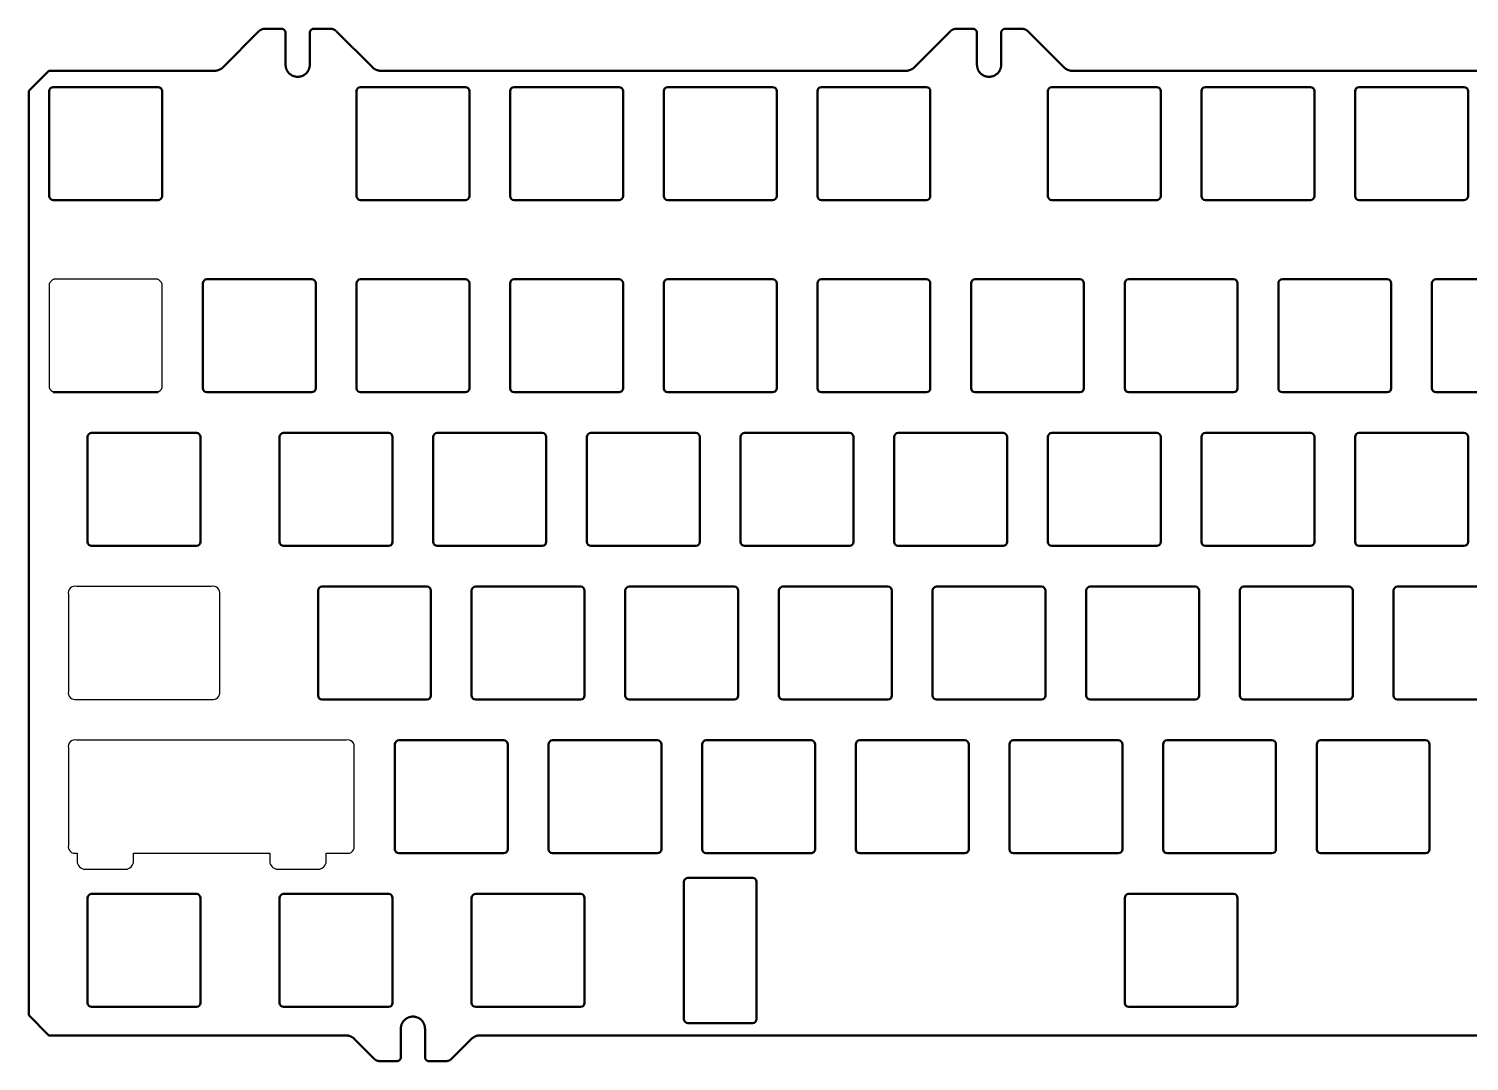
# Model space of a CAD drawing. Header units: millimetres. Extents: x 13 to 360, y 74 to 202.
# Drawn here: x 12.7 to 191.3, y 74.5 to 202.4 of the extents above; entities that cross this region are included whole.
import ezdxf

# ---------------------------------------------------------------- set-up
doc = ezdxf.new("R2010")
doc.units = ezdxf.units.MM
doc.header["$MEASUREMENT"] = 0
doc.layers.add('Visible', color=7, linetype='Continuous', lineweight=50)

msp = doc.modelspace()

# ---------------------------------------------------------------- linework, layer by layer
for points in [[(28.23, 157.41, 0.555484), (29.23, 158.41), (29.23, 170.41, 0.554774), (28.23, 171.41), (16.23, 171.41, 0.55441), (15.23, 170.41), (15.23, 158.41, 0.551433), (16.23, 157.41)], [(35.37, 119.33, 0.55563), (36.37, 120.33), (36.37, 132.33, 0.553758), (35.37, 133.33), (18.61, 133.33, 0.554305), (17.61, 132.33), (17.61, 120.33, 0.551769), (18.61, 119.33)], [(52.04, 100.28, 0.554703), (53.04, 101.28), (53.04, 113.28, 0.55314), (52.04, 114.28), (18.61, 114.28, 0.555635), (17.61, 113.28), (17.61, 101.28, 0.555606), (18.61, 100.28), (18.69, 100.28), (18.69, 99.28, 0.414214), (19.69, 98.28), (24.69, 98.28, 0.414214), (25.69, 99.28), (25.69, 100.27), (25.69, 100.28), (42.57, 100.28), (42.57, 99.28, 0.414214), (43.57, 98.28), (48.57, 98.28, 0.414214), (49.57, 99.28), (49.57, 100.28)]]:
    msp.add_lwpolyline(points, format="xyb", close=True)
at = {"layer": 'Visible', "extrusion": (-1e-16, -1, 0)}
for p, q in [((41.24, 202.16), (36.78, 197.69)), ((41.27, 202.18), (41.24, 202.16)), ((41.29, 202.2), (41.27, 202.18)), ((41.32, 202.23), (41.29, 202.2)), ((41.35, 202.25), (41.32, 202.23)), ((41.38, 202.27), (41.35, 202.25)), ((41.4, 202.29), (41.38, 202.27)), ((41.43, 202.3), (41.4, 202.29)), ((41.46, 202.32), (41.43, 202.3)), ((41.49, 202.34), (41.46, 202.32)), ((41.52, 202.35), (41.49, 202.34)), ((41.55, 202.37), (41.52, 202.35)), ((41.59, 202.38), (41.55, 202.37)), ((41.62, 202.39), (41.59, 202.38)), ((41.65, 202.4), (41.62, 202.39)), ((41.68, 202.41), (41.65, 202.4)), ((41.72, 202.42), (41.68, 202.41)), ((41.75, 202.43), (41.72, 202.42)), ((41.78, 202.44), (41.75, 202.43)), ((41.82, 202.44), (41.78, 202.44)), ((41.85, 202.44), (41.82, 202.44)), ((41.88, 202.45), (41.85, 202.44)), ((41.92, 202.45), (41.88, 202.45)), ((41.95, 202.45), (41.92, 202.45)), ((44.04, 202.45), (41.95, 202.45)), ((44.05, 202.45), (44.04, 202.45)), ((44.06, 202.45), (44.05, 202.45)), ((44.07, 202.45), (44.06, 202.45)), ((44.09, 202.45), (44.07, 202.45)), ((44.1, 202.45), (44.09, 202.45)), ((44.11, 202.44), (44.1, 202.45)), ((44.12, 202.44), (44.11, 202.44)), ((44.14, 202.44), (44.12, 202.44)), ((44.15, 202.44), (44.14, 202.44)), ((44.16, 202.43), (44.15, 202.44)), ((44.17, 202.43), (44.16, 202.43)), ((44.18, 202.43), (44.17, 202.43)), ((44.19, 202.42), (44.18, 202.43)), ((44.21, 202.42), (44.19, 202.42)), ((44.22, 202.42), (44.21, 202.42)), ((44.23, 202.41), (44.22, 202.42)), ((44.24, 202.41), (44.23, 202.41)), ((44.25, 202.4), (44.24, 202.41)), ((44.26, 202.4), (44.25, 202.4)), ((44.27, 202.39), (44.26, 202.4)), ((44.28, 202.38), (44.27, 202.39)), ((44.29, 202.38), (44.28, 202.38)), ((44.31, 202.37), (44.29, 202.38)), ((44.32, 202.37), (44.31, 202.37)), ((44.33, 202.36), (44.32, 202.37)), ((44.34, 202.35), (44.33, 202.36)), ((44.35, 202.34), (44.34, 202.35)), ((44.36, 202.34), (44.35, 202.34)), ((44.36, 202.33), (44.36, 202.34)), ((44.37, 202.32), (44.36, 202.33)), ((44.38, 202.31), (44.37, 202.32)), ((44.39, 202.3), (44.38, 202.31)), ((44.4, 202.29), (44.39, 202.3)), ((44.41, 202.29), (44.4, 202.29)), ((44.42, 202.28), (44.41, 202.29)), ((44.42, 202.27), (44.42, 202.28)), ((44.43, 202.26), (44.42, 202.27)), ((44.44, 202.25), (44.43, 202.26)), ((44.45, 202.24), (44.44, 202.25)), ((44.45, 202.23), (44.45, 202.24)), ((44.46, 202.22), (44.45, 202.23)), ((44.47, 202.21), (44.46, 202.22)), ((44.47, 202.2), (44.47, 202.21)), ((44.48, 202.19), (44.47, 202.2)), ((44.48, 202.17), (44.48, 202.19)), ((44.49, 202.16), (44.48, 202.17)), ((44.49, 202.15), (44.49, 202.16)), ((44.5, 202.14), (44.49, 202.15)), ((44.5, 202.13), (44.5, 202.14)), ((44.51, 202.12), (44.5, 202.13)), ((44.51, 202.11), (44.51, 202.12)), ((44.52, 202.09), (44.51, 202.11)), ((44.52, 202.08), (44.52, 202.09)), ((44.52, 202.07), (44.52, 202.08)), ((44.53, 202.06), (44.52, 202.07)), ((44.53, 202.05), (44.53, 202.06)), ((44.53, 202.04), (44.53, 202.05)), ((44.53, 202.02), (44.53, 202.04)), ((44.53, 202.01), (44.53, 202.02)), ((44.54, 202), (44.53, 202.01)), ((44.54, 201.99), (44.54, 202)), ((44.54, 201.97), (44.54, 201.99)), ((44.54, 201.96), (44.54, 201.97)), ((44.54, 201.95), (44.54, 201.96)), ((44.54, 198), (44.54, 201.95)), ((47.55, 202.04), (47.54, 202.02)), ((47.54, 202.02), (47.54, 202.01)), ((47.54, 202.01), (47.54, 202)), ((47.54, 202), (47.54, 201.99)), ((47.54, 201.99), (47.54, 201.97)), ((47.54, 201.97), (47.54, 201.96)), ((47.54, 201.96), (47.54, 201.95)), ((47.54, 201.95), (47.54, 198)), ((47.56, 202.08), (47.55, 202.07)), ((47.55, 202.07), (47.55, 202.06)), ((47.55, 202.06), (47.55, 202.05)), ((47.55, 202.05), (47.55, 202.04)), ((47.57, 202.12), (47.56, 202.11)), ((47.56, 202.11), (47.56, 202.09)), ((47.56, 202.09), (47.56, 202.08)), ((47.58, 202.14), (47.57, 202.13)), ((47.57, 202.13), (47.57, 202.12)), ((47.59, 202.16), (47.58, 202.15)), ((47.58, 202.15), (47.58, 202.14)), ((47.6, 202.19), (47.59, 202.17)), ((47.59, 202.17), (47.59, 202.16)), ((47.61, 202.21), (47.6, 202.2)), ((47.6, 202.2), (47.6, 202.19)), ((47.62, 202.22), (47.61, 202.21)), ((47.63, 202.24), (47.62, 202.23)), ((47.62, 202.23), (47.62, 202.22)), ((47.64, 202.25), (47.63, 202.24)), ((47.65, 202.27), (47.64, 202.26)), ((47.64, 202.26), (47.64, 202.25)), ((47.66, 202.28), (47.65, 202.27)), ((47.67, 202.29), (47.66, 202.28)), ((47.68, 202.29), (47.67, 202.29)), ((47.69, 202.31), (47.68, 202.3)), ((47.68, 202.3), (47.68, 202.29)), ((47.7, 202.32), (47.69, 202.31)), ((47.71, 202.33), (47.7, 202.32)), ((47.72, 202.34), (47.71, 202.33)), ((47.73, 202.34), (47.72, 202.34)), ((47.74, 202.35), (47.73, 202.34)), ((47.75, 202.36), (47.74, 202.35)), ((47.76, 202.37), (47.75, 202.36)), ((47.77, 202.37), (47.76, 202.37)), ((47.78, 202.38), (47.77, 202.37)), ((47.79, 202.38), (47.78, 202.38)), ((47.8, 202.39), (47.79, 202.38)), ((47.81, 202.4), (47.8, 202.39)), ((47.82, 202.4), (47.81, 202.4)), ((47.84, 202.41), (47.82, 202.4)), ((47.85, 202.41), (47.84, 202.41)), ((47.86, 202.42), (47.85, 202.41)), ((47.87, 202.42), (47.86, 202.42)), ((47.88, 202.42), (47.87, 202.42)), ((47.89, 202.43), (47.88, 202.42)), ((47.9, 202.43), (47.89, 202.43)), ((47.92, 202.43), (47.9, 202.43)), ((47.93, 202.44), (47.92, 202.43)), ((47.94, 202.44), (47.93, 202.44)), ((47.95, 202.44), (47.94, 202.44)), ((47.96, 202.44), (47.95, 202.44)), ((47.98, 202.45), (47.96, 202.44)), ((47.99, 202.45), (47.98, 202.45)), ((48, 202.45), (47.99, 202.45)), ((48.01, 202.45), (48, 202.45)), ((48.03, 202.45), (48.01, 202.45)), ((48.04, 202.45), (48.03, 202.45)), ((50.12, 202.45), (48.04, 202.45)), ((50.16, 202.45), (50.12, 202.45)), ((50.19, 202.45), (50.16, 202.45)), ((50.23, 202.44), (50.19, 202.45)), ((50.26, 202.44), (50.23, 202.44)), ((50.29, 202.44), (50.26, 202.44)), ((50.33, 202.43), (50.29, 202.44)), ((50.36, 202.42), (50.33, 202.43)), ((50.39, 202.41), (50.36, 202.42)), ((50.43, 202.4), (50.39, 202.41)), ((50.46, 202.39), (50.43, 202.4)), ((50.49, 202.38), (50.46, 202.39)), ((50.52, 202.37), (50.49, 202.38)), ((50.55, 202.35), (50.52, 202.37)), ((50.58, 202.34), (50.55, 202.35)), ((50.61, 202.32), (50.58, 202.34)), ((50.64, 202.3), (50.61, 202.32)), ((50.67, 202.29), (50.64, 202.3)), ((50.7, 202.27), (50.67, 202.29)), ((50.73, 202.25), (50.7, 202.27)), ((50.75, 202.23), (50.73, 202.25)), ((50.78, 202.2), (50.75, 202.23)), ((50.81, 202.18), (50.78, 202.2)), ((50.83, 202.16), (50.81, 202.18)), ((55.3, 197.69), (50.83, 202.16)), ((126.97, 202.16), (122.5, 197.69)), ((126.99, 202.18), (126.97, 202.16)), ((127.02, 202.2), (126.99, 202.18)), ((127.05, 202.23), (127.02, 202.2)), ((127.07, 202.25), (127.05, 202.23)), ((127.1, 202.27), (127.07, 202.25)), ((127.13, 202.29), (127.1, 202.27)), ((127.16, 202.3), (127.13, 202.29)), ((127.19, 202.32), (127.16, 202.3)), ((127.22, 202.34), (127.19, 202.32)), ((127.25, 202.35), (127.22, 202.34)), ((127.28, 202.37), (127.25, 202.35)), ((127.31, 202.38), (127.28, 202.37)), ((127.34, 202.39), (127.31, 202.38)), ((127.37, 202.4), (127.34, 202.39)), ((127.41, 202.41), (127.37, 202.4)), ((127.44, 202.42), (127.41, 202.41)), ((127.47, 202.43), (127.44, 202.42)), ((127.51, 202.44), (127.47, 202.43)), ((127.54, 202.44), (127.51, 202.44)), ((127.57, 202.44), (127.54, 202.44)), ((127.61, 202.45), (127.57, 202.44)), ((127.64, 202.45), (127.61, 202.45)), ((127.68, 202.45), (127.64, 202.45)), ((129.76, 202.45), (127.68, 202.45)), ((129.78, 202.45), (129.76, 202.45)), ((129.79, 202.45), (129.78, 202.45)), ((129.8, 202.45), (129.79, 202.45)), ((129.81, 202.45), (129.8, 202.45)), ((129.82, 202.45), (129.81, 202.45)), ((129.84, 202.44), (129.82, 202.45)), ((129.85, 202.44), (129.84, 202.44)), ((129.86, 202.44), (129.85, 202.44)), ((129.87, 202.44), (129.86, 202.44)), ((129.88, 202.43), (129.87, 202.44)), ((129.9, 202.43), (129.88, 202.43)), ((129.91, 202.43), (129.9, 202.43)), ((129.92, 202.42), (129.91, 202.43)), ((129.93, 202.42), (129.92, 202.42)), ((129.94, 202.42), (129.93, 202.42)), ((129.95, 202.41), (129.94, 202.42)), ((129.97, 202.41), (129.95, 202.41)), ((129.98, 202.4), (129.97, 202.41)), ((129.99, 202.4), (129.98, 202.4)), ((130, 202.39), (129.99, 202.4)), ((130.01, 202.38), (130, 202.39)), ((130.02, 202.38), (130.01, 202.38)), ((130.03, 202.37), (130.02, 202.38)), ((130.04, 202.37), (130.03, 202.37)), ((130.05, 202.36), (130.04, 202.37)), ((130.06, 202.35), (130.05, 202.36)), ((130.07, 202.34), (130.06, 202.35)), ((130.08, 202.34), (130.07, 202.34)), ((130.09, 202.33), (130.08, 202.34)), ((130.1, 202.32), (130.09, 202.33)), ((130.11, 202.31), (130.1, 202.32)), ((130.12, 202.3), (130.11, 202.31)), ((130.12, 202.29), (130.12, 202.3)), ((130.13, 202.29), (130.12, 202.29)), ((130.14, 202.28), (130.13, 202.29)), ((130.15, 202.27), (130.14, 202.28)), ((130.16, 202.26), (130.15, 202.27)), ((130.16, 202.25), (130.16, 202.26)), ((130.17, 202.24), (130.16, 202.25)), ((130.18, 202.23), (130.17, 202.24)), ((130.18, 202.22), (130.18, 202.23)), ((130.19, 202.21), (130.18, 202.22)), ((130.2, 202.2), (130.19, 202.21)), ((130.2, 202.19), (130.2, 202.2)), ((130.21, 202.17), (130.2, 202.19)), ((130.21, 202.16), (130.21, 202.17)), ((130.22, 202.15), (130.21, 202.16)), ((130.22, 202.14), (130.22, 202.15)), ((130.23, 202.13), (130.22, 202.14)), ((130.23, 202.12), (130.23, 202.13)), ((130.24, 202.11), (130.23, 202.12)), ((130.24, 202.09), (130.24, 202.11)), ((130.24, 202.08), (130.24, 202.09)), ((130.25, 202.07), (130.24, 202.08)), ((130.25, 202.06), (130.25, 202.07)), ((130.25, 202.05), (130.25, 202.06)), ((130.26, 202.04), (130.25, 202.05)), ((130.26, 202.02), (130.26, 202.04)), ((130.26, 202.01), (130.26, 202.02)), ((130.26, 202), (130.26, 202.01)), ((130.26, 201.99), (130.26, 202)), ((130.26, 201.97), (130.26, 201.99)), ((130.26, 201.96), (130.26, 201.97)), ((130.26, 201.95), (130.26, 201.96)), ((130.26, 198), (130.26, 201.95)), ((133.27, 202), (133.26, 201.99)), ((133.26, 201.99), (133.26, 201.97)), ((133.26, 201.97), (133.26, 201.96)), ((133.26, 201.96), (133.26, 201.95)), ((133.26, 201.95), (133.26, 198)), ((133.28, 202.06), (133.27, 202.05)), ((133.27, 202.05), (133.27, 202.04)), ((133.27, 202.04), (133.27, 202.02)), ((133.27, 202.02), (133.27, 202.01)), ((133.27, 202.01), (133.27, 202)), ((133.29, 202.11), (133.28, 202.09)), ((133.28, 202.09), (133.28, 202.08)), ((133.28, 202.08), (133.28, 202.07)), ((133.28, 202.07), (133.28, 202.06)), ((133.3, 202.13), (133.29, 202.12)), ((133.29, 202.12), (133.29, 202.11)), ((133.31, 202.15), (133.3, 202.14)), ((133.3, 202.14), (133.3, 202.13)), ((133.32, 202.17), (133.31, 202.16)), ((133.31, 202.16), (133.31, 202.15)), ((133.33, 202.2), (133.32, 202.19)), ((133.32, 202.19), (133.32, 202.17)), ((133.34, 202.22), (133.33, 202.21)), ((133.33, 202.21), (133.33, 202.2)), ((133.35, 202.23), (133.34, 202.22)), ((133.36, 202.25), (133.35, 202.24)), ((133.35, 202.24), (133.35, 202.23)), ((133.37, 202.26), (133.36, 202.25)), ((133.38, 202.27), (133.37, 202.26)), ((133.39, 202.29), (133.38, 202.28)), ((133.38, 202.28), (133.38, 202.27)), ((133.4, 202.29), (133.39, 202.29)), ((133.41, 202.3), (133.4, 202.29)), ((133.42, 202.31), (133.41, 202.3)), ((133.43, 202.32), (133.42, 202.31)), ((133.44, 202.33), (133.43, 202.32)), ((133.45, 202.34), (133.44, 202.33)), ((133.46, 202.34), (133.45, 202.34)), ((133.47, 202.35), (133.46, 202.34)), ((133.48, 202.36), (133.47, 202.35)), ((133.49, 202.37), (133.48, 202.36)), ((133.5, 202.37), (133.49, 202.37)), ((133.51, 202.38), (133.5, 202.37)), ((133.52, 202.38), (133.51, 202.38)), ((133.53, 202.39), (133.52, 202.38)), ((133.54, 202.4), (133.53, 202.39)), ((133.55, 202.4), (133.54, 202.4)), ((133.56, 202.41), (133.55, 202.4)), ((133.57, 202.41), (133.56, 202.41)), ((133.58, 202.42), (133.57, 202.41)), ((133.59, 202.42), (133.58, 202.42)), ((133.61, 202.42), (133.59, 202.42)), ((133.62, 202.43), (133.61, 202.42)), ((133.63, 202.43), (133.62, 202.43)), ((133.64, 202.43), (133.63, 202.43)), ((133.65, 202.44), (133.64, 202.43)), ((133.67, 202.44), (133.65, 202.44)), ((133.68, 202.44), (133.67, 202.44)), ((133.69, 202.44), (133.68, 202.44)), ((133.7, 202.45), (133.69, 202.44)), ((133.71, 202.45), (133.7, 202.45)), ((133.73, 202.45), (133.71, 202.45)), ((133.74, 202.45), (133.73, 202.45)), ((133.75, 202.45), (133.74, 202.45)), ((133.76, 202.45), (133.75, 202.45)), ((135.85, 202.45), (133.76, 202.45)), ((135.88, 202.45), (135.85, 202.45)), ((135.92, 202.45), (135.88, 202.45)), ((135.95, 202.44), (135.92, 202.45)), ((135.98, 202.44), (135.95, 202.44)), ((136.02, 202.44), (135.98, 202.44)), ((136.05, 202.43), (136.02, 202.44)), ((136.09, 202.42), (136.05, 202.43)), ((136.12, 202.41), (136.09, 202.42)), ((136.15, 202.4), (136.12, 202.41)), ((136.18, 202.39), (136.15, 202.4)), ((136.22, 202.38), (136.18, 202.39)), ((136.25, 202.37), (136.22, 202.38)), ((136.28, 202.35), (136.25, 202.37)), ((136.31, 202.34), (136.28, 202.35)), ((136.34, 202.32), (136.31, 202.34)), ((136.37, 202.3), (136.34, 202.32)), ((136.4, 202.29), (136.37, 202.3)), ((136.43, 202.27), (136.4, 202.29)), ((136.45, 202.25), (136.43, 202.27)), ((136.48, 202.23), (136.45, 202.25)), ((136.51, 202.2), (136.48, 202.23)), ((136.53, 202.18), (136.51, 202.2)), ((136.56, 202.16), (136.53, 202.18)), ((141.02, 197.69), (136.56, 202.16)), ((15.2, 197.25), (12.7, 194.75)), ((35.72, 197.25), (15.2, 197.25)), ((35.77, 197.25), (35.72, 197.25)), ((35.82, 197.25), (35.77, 197.25)), ((35.87, 197.26), (35.82, 197.25)), ((35.92, 197.26), (35.87, 197.26)), ((35.97, 197.27), (35.92, 197.26)), ((36.02, 197.28), (35.97, 197.27)), ((36.07, 197.29), (36.02, 197.28)), ((36.12, 197.31), (36.07, 197.29)), ((36.17, 197.32), (36.12, 197.31)), ((36.22, 197.34), (36.17, 197.32)), ((36.27, 197.35), (36.22, 197.34)), ((36.31, 197.37), (36.27, 197.35)), ((36.36, 197.4), (36.31, 197.37)), ((36.41, 197.42), (36.36, 197.4)), ((36.45, 197.44), (36.41, 197.42)), ((36.5, 197.47), (36.45, 197.44)), ((36.54, 197.5), (36.5, 197.47)), ((36.58, 197.52), (36.54, 197.5)), ((36.62, 197.55), (36.58, 197.52)), ((36.66, 197.59), (36.62, 197.55)), ((36.7, 197.62), (36.66, 197.59)), ((36.74, 197.65), (36.7, 197.62)), ((36.78, 197.69), (36.74, 197.65)), ((44.54, 197.95), (44.54, 198)), ((44.54, 197.9), (44.54, 197.95)), ((44.55, 197.84), (44.54, 197.9)), ((44.55, 197.79), (44.55, 197.84)), ((44.56, 197.74), (44.55, 197.79)), ((44.57, 197.69), (44.56, 197.74)), ((44.58, 197.64), (44.57, 197.69)), ((44.59, 197.59), (44.58, 197.64)), ((44.61, 197.54), (44.59, 197.59)), ((44.63, 197.49), (44.61, 197.54)), ((44.64, 197.44), (44.63, 197.49)), ((44.66, 197.4), (44.64, 197.44)), ((44.69, 197.35), (44.66, 197.4)), ((44.71, 197.3), (44.69, 197.35)), ((44.73, 197.26), (44.71, 197.3)), ((44.76, 197.21), (44.73, 197.26)), ((44.79, 197.17), (44.76, 197.21)), ((44.82, 197.13), (44.79, 197.17)), ((44.85, 197.08), (44.82, 197.13)), ((44.88, 197.04), (44.85, 197.08)), ((44.92, 197), (44.88, 197.04)), ((44.95, 196.97), (44.92, 197)), ((44.99, 196.93), (44.95, 196.97)), ((45.02, 196.89), (44.99, 196.93)), ((45.06, 196.86), (45.02, 196.89)), ((45.1, 196.83), (45.06, 196.86)), ((45.14, 196.8), (45.1, 196.83)), ((45.19, 196.77), (45.14, 196.8)), ((45.23, 196.74), (45.19, 196.77)), ((45.27, 196.71), (45.23, 196.74)), ((45.32, 196.68), (45.27, 196.71)), ((45.36, 196.66), (45.32, 196.68)), ((45.41, 196.64), (45.36, 196.66)), ((45.46, 196.62), (45.41, 196.64)), ((45.51, 196.6), (45.46, 196.62)), ((45.55, 196.58), (45.51, 196.6)), ((45.6, 196.56), (45.55, 196.58)), ((45.65, 196.55), (45.6, 196.56)), ((45.7, 196.54), (45.65, 196.55)), ((45.75, 196.53), (45.7, 196.54)), ((45.81, 196.52), (45.75, 196.53)), ((45.86, 196.51), (45.81, 196.52)), ((45.91, 196.51), (45.86, 196.51)), ((45.96, 196.5), (45.91, 196.51)), ((46.01, 196.5), (45.96, 196.5)), ((46.06, 196.5), (46.01, 196.5)), ((46.12, 196.5), (46.06, 196.5)), ((46.17, 196.51), (46.12, 196.5)), ((46.22, 196.51), (46.17, 196.51)), ((46.27, 196.52), (46.22, 196.51)), ((46.32, 196.53), (46.27, 196.52)), ((46.37, 196.54), (46.32, 196.53)), ((46.42, 196.55), (46.37, 196.54)), ((46.47, 196.56), (46.42, 196.55)), ((46.52, 196.58), (46.47, 196.56)), ((46.57, 196.6), (46.52, 196.58)), ((46.62, 196.62), (46.57, 196.6)), ((46.67, 196.64), (46.62, 196.62)), ((46.71, 196.66), (46.67, 196.64)), ((46.76, 196.68), (46.71, 196.66)), ((46.8, 196.71), (46.76, 196.68)), ((46.85, 196.74), (46.8, 196.71)), ((46.89, 196.77), (46.85, 196.74)), ((46.93, 196.8), (46.89, 196.77)), ((46.97, 196.83), (46.93, 196.8)), ((47.01, 196.86), (46.97, 196.83)), ((47.05, 196.89), (47.01, 196.86)), ((47.09, 196.93), (47.05, 196.89)), ((47.13, 196.97), (47.09, 196.93)), ((47.16, 197), (47.13, 196.97)), ((47.19, 197.04), (47.16, 197)), ((47.23, 197.08), (47.19, 197.04)), ((47.26, 197.13), (47.23, 197.08)), ((47.29, 197.17), (47.26, 197.13)), ((47.31, 197.21), (47.29, 197.17)), ((47.34, 197.26), (47.31, 197.21)), ((47.37, 197.3), (47.34, 197.26)), ((47.39, 197.35), (47.37, 197.3)), ((47.41, 197.4), (47.39, 197.35)), ((47.43, 197.44), (47.41, 197.4)), ((47.45, 197.49), (47.43, 197.44)), ((47.47, 197.54), (47.45, 197.49)), ((47.48, 197.59), (47.47, 197.54)), ((47.49, 197.64), (47.48, 197.59)), ((47.51, 197.69), (47.49, 197.64)), ((47.52, 197.74), (47.51, 197.69)), ((47.53, 197.84), (47.52, 197.79)), ((47.52, 197.79), (47.52, 197.74)), ((47.54, 197.95), (47.53, 197.9)), ((47.53, 197.9), (47.53, 197.84)), ((47.54, 198), (47.54, 197.95)), ((55.34, 197.65), (55.3, 197.69)), ((55.37, 197.62), (55.34, 197.65)), ((55.41, 197.59), (55.37, 197.62)), ((55.45, 197.55), (55.41, 197.59)), ((55.49, 197.52), (55.45, 197.55)), ((55.54, 197.5), (55.49, 197.52)), ((55.58, 197.47), (55.54, 197.5)), ((55.62, 197.44), (55.58, 197.47)), ((55.67, 197.42), (55.62, 197.44)), ((55.71, 197.4), (55.67, 197.42)), ((55.76, 197.37), (55.71, 197.4)), ((55.81, 197.35), (55.76, 197.37)), ((55.86, 197.34), (55.81, 197.35)), ((55.91, 197.32), (55.86, 197.34)), ((55.95, 197.31), (55.91, 197.32)), ((56, 197.29), (55.95, 197.31)), ((56.05, 197.28), (56, 197.29)), ((56.1, 197.27), (56.05, 197.28)), ((56.15, 197.26), (56.1, 197.27)), ((56.21, 197.26), (56.15, 197.26)), ((56.26, 197.25), (56.21, 197.26)), ((56.31, 197.25), (56.26, 197.25)), ((56.36, 197.25), (56.31, 197.25)), ((121.44, 197.25), (56.36, 197.25)), ((121.49, 197.25), (121.44, 197.25)), ((121.54, 197.25), (121.49, 197.25)), ((121.59, 197.26), (121.54, 197.25)), ((121.65, 197.26), (121.59, 197.26)), ((121.7, 197.27), (121.65, 197.26)), ((121.75, 197.28), (121.7, 197.27)), ((121.8, 197.29), (121.75, 197.28)), ((121.85, 197.31), (121.8, 197.29)), ((121.9, 197.32), (121.85, 197.31)), ((121.94, 197.34), (121.9, 197.32)), ((121.99, 197.35), (121.94, 197.34)), ((122.04, 197.37), (121.99, 197.35)), ((122.09, 197.4), (122.04, 197.37)), ((122.13, 197.42), (122.09, 197.4)), ((122.18, 197.44), (122.13, 197.42)), ((122.22, 197.47), (122.18, 197.44)), ((122.26, 197.5), (122.22, 197.47)), ((122.31, 197.52), (122.26, 197.5)), ((122.35, 197.55), (122.31, 197.52)), ((122.39, 197.59), (122.35, 197.55)), ((122.43, 197.62), (122.39, 197.59)), ((122.47, 197.65), (122.43, 197.62)), ((122.5, 197.69), (122.47, 197.65)), ((130.26, 197.95), (130.26, 198)), ((130.27, 197.9), (130.26, 197.95)), ((130.27, 197.84), (130.27, 197.9)), ((130.28, 197.79), (130.27, 197.84)), ((130.29, 197.74), (130.28, 197.79)), ((130.29, 197.69), (130.29, 197.74)), ((130.31, 197.64), (130.29, 197.69)), ((130.32, 197.59), (130.31, 197.64)), ((130.33, 197.54), (130.32, 197.59)), ((130.35, 197.49), (130.33, 197.54)), ((130.37, 197.44), (130.35, 197.49)), ((130.39, 197.4), (130.37, 197.44)), ((130.41, 197.35), (130.39, 197.4)), ((130.43, 197.3), (130.41, 197.35)), ((130.46, 197.26), (130.43, 197.3)), ((130.49, 197.21), (130.46, 197.26)), ((130.51, 197.17), (130.49, 197.21)), ((130.54, 197.13), (130.51, 197.17)), ((130.57, 197.08), (130.54, 197.13)), ((130.61, 197.04), (130.57, 197.08)), ((130.64, 197), (130.61, 197.04)), ((130.68, 196.97), (130.64, 197)), ((130.71, 196.93), (130.68, 196.97)), ((130.75, 196.89), (130.71, 196.93)), ((130.79, 196.86), (130.75, 196.89)), ((130.83, 196.83), (130.79, 196.86)), ((130.87, 196.8), (130.83, 196.83)), ((130.91, 196.77), (130.87, 196.8)), ((130.95, 196.74), (130.91, 196.77)), ((131, 196.71), (130.95, 196.74)), ((131.04, 196.68), (131, 196.71)), ((131.09, 196.66), (131.04, 196.68)), ((131.14, 196.64), (131.09, 196.66)), ((131.18, 196.62), (131.14, 196.64)), ((131.23, 196.6), (131.18, 196.62)), ((131.28, 196.58), (131.23, 196.6)), ((131.33, 196.56), (131.28, 196.58)), ((131.38, 196.55), (131.33, 196.56)), ((131.43, 196.54), (131.38, 196.55)), ((131.48, 196.53), (131.43, 196.54)), ((131.53, 196.52), (131.48, 196.53)), ((131.58, 196.51), (131.53, 196.52)), ((131.63, 196.51), (131.58, 196.51)), ((131.69, 196.5), (131.63, 196.51)), ((131.74, 196.5), (131.69, 196.5)), ((131.79, 196.5), (131.74, 196.5)), ((131.84, 196.5), (131.79, 196.5)), ((131.89, 196.51), (131.84, 196.5)), ((131.94, 196.51), (131.89, 196.51)), ((131.99, 196.52), (131.94, 196.51)), ((132.05, 196.53), (131.99, 196.52)), ((132.1, 196.54), (132.05, 196.53)), ((132.15, 196.55), (132.1, 196.54)), ((132.2, 196.56), (132.15, 196.55)), ((132.25, 196.58), (132.2, 196.56)), ((132.29, 196.6), (132.25, 196.58)), ((132.34, 196.62), (132.29, 196.6)), ((132.39, 196.64), (132.34, 196.62)), ((132.44, 196.66), (132.39, 196.64)), ((132.48, 196.68), (132.44, 196.66)), ((132.53, 196.71), (132.48, 196.68)), ((132.57, 196.74), (132.53, 196.71)), ((132.61, 196.77), (132.57, 196.74)), ((132.66, 196.8), (132.61, 196.77)), ((132.7, 196.83), (132.66, 196.8)), ((132.74, 196.86), (132.7, 196.83)), ((132.78, 196.89), (132.74, 196.86)), ((132.81, 196.93), (132.78, 196.89)), ((132.85, 196.97), (132.81, 196.93)), ((132.89, 197), (132.85, 196.97)), ((132.92, 197.04), (132.89, 197)), ((132.95, 197.08), (132.92, 197.04)), ((132.98, 197.13), (132.95, 197.08)), ((133.01, 197.17), (132.98, 197.13)), ((133.04, 197.21), (133.01, 197.17)), ((133.07, 197.26), (133.04, 197.21)), ((133.09, 197.3), (133.07, 197.26)), ((133.11, 197.35), (133.09, 197.3)), ((133.14, 197.4), (133.11, 197.35)), ((133.16, 197.44), (133.14, 197.4)), ((133.17, 197.49), (133.16, 197.44)), ((133.19, 197.54), (133.17, 197.49)), ((133.21, 197.59), (133.19, 197.54)), ((133.22, 197.64), (133.21, 197.59)), ((133.23, 197.69), (133.22, 197.64)), ((133.24, 197.74), (133.23, 197.69)), ((133.25, 197.79), (133.24, 197.74)), ((133.26, 197.9), (133.25, 197.84)), ((133.25, 197.84), (133.25, 197.79)), ((133.26, 198), (133.26, 197.95)), ((133.26, 197.95), (133.26, 197.9)), ((141.06, 197.65), (141.02, 197.69)), ((141.1, 197.62), (141.06, 197.65)), ((141.14, 197.59), (141.1, 197.62)), ((141.18, 197.55), (141.14, 197.59)), ((141.22, 197.52), (141.18, 197.55)), ((141.26, 197.5), (141.22, 197.52)), ((141.3, 197.47), (141.26, 197.5)), ((141.35, 197.44), (141.3, 197.47)), ((141.39, 197.42), (141.35, 197.44)), ((141.44, 197.4), (141.39, 197.42)), ((141.49, 197.37), (141.44, 197.4)), ((141.53, 197.35), (141.49, 197.37)), ((141.58, 197.34), (141.53, 197.35)), ((141.63, 197.32), (141.58, 197.34)), ((141.68, 197.31), (141.63, 197.32)), ((141.73, 197.29), (141.68, 197.31)), ((141.78, 197.28), (141.73, 197.29)), ((141.83, 197.27), (141.78, 197.28)), ((141.88, 197.26), (141.83, 197.27)), ((141.93, 197.26), (141.88, 197.26)), ((141.98, 197.25), (141.93, 197.26)), ((142.03, 197.25), (141.98, 197.25)), ((142.08, 197.25), (142.03, 197.25)), ((207.17, 197.25), (142.08, 197.25)), ((12.7, 194.75), (12.7, 80.19)), ((15.23, 181.72), (15.23, 194.72)), ((15.73, 195.22), (28.73, 195.22)), ((29.23, 194.72), (29.23, 181.72)), ((53.33, 181.72), (53.33, 194.72)), ((53.83, 195.22), (66.83, 195.22)), ((67.33, 194.72), (67.33, 181.72)), ((72.38, 181.72), (72.38, 194.72)), ((72.88, 195.22), (85.88, 195.22)), ((86.38, 194.72), (86.38, 181.72)), ((91.43, 181.72), (91.43, 194.72)), ((91.93, 195.22), (104.93, 195.22)), ((105.43, 194.72), (105.43, 181.72)), ((110.48, 181.72), (110.48, 194.72)), ((110.98, 195.22), (123.98, 195.22)), ((124.48, 194.72), (124.48, 181.72)), ((139.05, 181.72), (139.05, 194.72)), ((139.55, 195.22), (152.55, 195.22)), ((153.05, 194.72), (153.05, 181.72)), ((158.1, 181.72), (158.1, 194.72)), ((158.6, 195.22), (171.6, 195.22)), ((172.1, 194.72), (172.1, 181.72)), ((177.15, 181.72), (177.15, 194.72)), ((177.65, 195.22), (190.65, 195.22)), ((191.15, 194.72), (191.15, 181.72)), ((28.73, 181.22), (15.73, 181.22)), ((66.83, 181.22), (53.83, 181.22)), ((85.88, 181.22), (72.88, 181.22)), ((104.93, 181.22), (91.93, 181.22)), ((123.98, 181.22), (110.98, 181.22)), ((152.55, 181.22), (139.55, 181.22)), ((171.6, 181.22), (158.6, 181.22)), ((190.65, 181.22), (177.65, 181.22)), ((34.28, 157.91), (34.28, 170.91)), ((34.78, 171.41), (47.78, 171.41)), ((48.28, 170.91), (48.28, 157.91)), ((53.33, 157.91), (53.33, 170.91)), ((53.83, 171.41), (66.83, 171.41)), ((67.33, 170.91), (67.33, 157.91)), ((72.38, 157.91), (72.38, 170.91)), ((72.88, 171.41), (85.88, 171.41)), ((86.38, 170.91), (86.38, 157.91)), ((91.43, 157.91), (91.43, 170.91)), ((91.93, 171.41), (104.93, 171.41)), ((105.43, 170.91), (105.43, 157.91)), ((110.48, 157.91), (110.48, 170.91)), ((110.98, 171.41), (123.98, 171.41)), ((124.48, 170.91), (124.48, 157.91)), ((129.53, 157.91), (129.53, 170.91)), ((130.03, 171.41), (143.03, 171.41)), ((143.53, 170.91), (143.53, 157.91)), ((148.58, 157.91), (148.58, 170.91)), ((149.08, 171.41), (162.08, 171.41)), ((162.58, 170.91), (162.58, 157.91)), ((167.63, 157.91), (167.63, 170.91)), ((168.13, 171.41), (181.13, 171.41)), ((181.63, 170.91), (181.63, 157.91)), ((186.68, 157.91), (186.68, 170.91)), ((187.18, 171.41), (200.18, 171.41)), ((28.73, 157.41), (15.73, 157.41)), ((47.78, 157.41), (34.78, 157.41)), ((66.83, 157.41), (53.83, 157.41)), ((85.88, 157.41), (72.88, 157.41)), ((104.93, 157.41), (91.93, 157.41)), ((123.98, 157.41), (110.98, 157.41)), ((143.03, 157.41), (130.03, 157.41)), ((162.08, 157.41), (149.08, 157.41)), ((181.13, 157.41), (168.13, 157.41)), ((200.18, 157.41), (187.18, 157.41)), ((19.99, 138.86), (19.99, 151.86)), ((20.49, 152.36), (33.49, 152.36)), ((33.99, 151.86), (33.99, 138.86)), ((43.8, 138.86), (43.8, 151.86)), ((44.3, 152.36), (57.3, 152.36)), ((57.8, 151.86), (57.8, 138.86)), ((62.85, 138.86), (62.85, 151.86)), ((63.35, 152.36), (76.35, 152.36)), ((76.85, 151.86), (76.85, 138.86)), ((81.9, 138.86), (81.9, 151.86)), ((82.4, 152.36), (95.4, 152.36)), ((95.9, 151.86), (95.9, 138.86)), ((100.95, 138.86), (100.95, 151.86)), ((101.45, 152.36), (114.45, 152.36)), ((114.95, 151.86), (114.95, 138.86)), ((120, 138.86), (120, 151.86)), ((120.5, 152.36), (133.5, 152.36)), ((134, 151.86), (134, 138.86)), ((139.05, 138.86), (139.05, 151.86)), ((139.55, 152.36), (152.55, 152.36)), ((153.05, 151.86), (153.05, 138.86)), ((158.1, 138.86), (158.1, 151.86)), ((158.6, 152.36), (171.6, 152.36)), ((172.1, 151.86), (172.1, 138.86)), ((177.15, 138.86), (177.15, 151.86)), ((177.65, 152.36), (190.65, 152.36)), ((191.15, 151.86), (191.15, 138.86)), ((33.49, 138.36), (20.49, 138.36)), ((57.3, 138.36), (44.3, 138.36)), ((76.35, 138.36), (63.35, 138.36)), ((95.4, 138.36), (82.4, 138.36)), ((114.45, 138.36), (101.45, 138.36)), ((133.5, 138.36), (120.5, 138.36)), ((152.55, 138.36), (139.55, 138.36)), ((171.6, 138.36), (158.6, 138.36)), ((190.65, 138.36), (177.65, 138.36)), ((48.56, 119.81), (48.56, 132.81)), ((49.06, 133.31), (62.06, 133.31)), ((62.56, 132.81), (62.56, 119.81)), ((67.61, 119.81), (67.61, 132.81)), ((68.11, 133.31), (81.11, 133.31)), ((81.61, 132.81), (81.61, 119.81)), ((86.66, 119.81), (86.66, 132.81)), ((87.16, 133.31), (100.16, 133.31)), ((100.66, 132.81), (100.66, 119.81)), ((105.71, 119.81), (105.71, 132.81)), ((106.21, 133.31), (119.21, 133.31)), ((119.71, 132.81), (119.71, 119.81)), ((124.76, 119.81), (124.76, 132.81)), ((125.26, 133.31), (138.26, 133.31)), ((138.76, 132.81), (138.76, 119.81)), ((143.81, 119.81), (143.81, 132.81)), ((144.31, 133.31), (157.31, 133.31)), ((157.81, 132.81), (157.81, 119.81)), ((162.86, 119.81), (162.86, 132.81)), ((163.36, 133.31), (176.36, 133.31)), ((176.86, 132.81), (176.86, 119.81)), ((181.91, 119.81), (181.91, 132.81)), ((182.41, 133.31), (195.41, 133.31)), ((62.06, 119.31), (49.06, 119.31)), ((81.11, 119.31), (68.11, 119.31)), ((100.16, 119.31), (87.16, 119.31)), ((119.21, 119.31), (106.21, 119.31)), ((138.26, 119.31), (125.26, 119.31)), ((157.31, 119.31), (144.31, 119.31)), ((176.36, 119.31), (163.36, 119.31)), ((195.41, 119.31), (182.41, 119.31)), ((58.09, 100.76), (58.09, 113.76)), ((58.59, 114.26), (71.59, 114.26)), ((72.09, 113.76), (72.09, 100.76)), ((77.14, 100.76), (77.14, 113.76)), ((77.64, 114.26), (90.64, 114.26)), ((91.14, 113.76), (91.14, 100.76)), ((96.19, 100.76), (96.19, 113.76)), ((96.69, 114.26), (109.69, 114.26)), ((110.19, 113.76), (110.19, 100.76)), ((115.24, 100.76), (115.24, 113.76)), ((115.74, 114.26), (128.74, 114.26)), ((129.24, 113.76), (129.24, 100.76)), ((134.29, 100.76), (134.29, 113.76)), ((134.79, 114.26), (147.79, 114.26)), ((148.29, 113.76), (148.29, 100.76)), ((153.34, 100.76), (153.34, 113.76)), ((153.84, 114.26), (166.84, 114.26)), ((167.34, 113.76), (167.34, 100.76)), ((172.39, 100.76), (172.39, 113.76)), ((172.89, 114.26), (185.89, 114.26)), ((186.39, 113.76), (186.39, 100.76)), ((71.59, 100.26), (58.59, 100.26)), ((90.64, 100.26), (77.64, 100.26)), ((109.69, 100.26), (96.69, 100.26)), ((128.74, 100.26), (115.74, 100.26)), ((147.79, 100.26), (134.79, 100.26)), ((166.84, 100.26), (153.84, 100.26)), ((185.89, 100.26), (172.89, 100.26)), ((93.93, 79.71), (93.93, 96.71)), ((94.43, 97.21), (102.43, 97.21)), ((102.93, 96.71), (102.93, 79.71)), ((19.99, 81.71), (19.99, 94.71)), ((20.49, 95.21), (33.49, 95.21)), ((33.99, 94.71), (33.99, 81.71)), ((43.8, 81.71), (43.8, 94.71)), ((44.3, 95.21), (57.3, 95.21)), ((57.8, 94.71), (57.8, 81.71)), ((67.61, 81.71), (67.61, 94.71)), ((68.11, 95.21), (81.11, 95.21)), ((81.61, 94.71), (81.61, 81.71)), ((148.58, 81.71), (148.58, 94.71)), ((149.08, 95.21), (162.08, 95.21)), ((162.58, 94.71), (162.58, 81.71)), ((33.49, 81.21), (20.49, 81.21)), ((57.3, 81.21), (44.3, 81.21)), ((81.11, 81.21), (68.11, 81.21)), ((162.08, 81.21), (149.08, 81.21)), ((12.7, 80.19), (15.2, 77.69)), ((58.83, 78.67), (58.84, 78.72)), ((58.83, 78.62), (58.83, 78.67)), ((58.83, 78.56), (58.83, 78.62)), ((58.84, 78.72), (58.85, 78.77)), ((58.85, 78.77), (58.86, 78.82)), ((58.86, 78.82), (58.87, 78.87)), ((58.87, 78.87), (58.88, 78.92)), ((58.88, 78.92), (58.9, 78.97)), ((58.9, 78.97), (58.91, 79.02)), ((58.91, 79.02), (58.93, 79.07)), ((58.93, 79.07), (58.95, 79.12)), ((58.95, 79.12), (58.97, 79.16)), ((58.97, 79.16), (59, 79.21)), ((59, 79.21), (59.02, 79.25)), ((59.02, 79.25), (59.05, 79.3)), ((59.05, 79.3), (59.08, 79.34)), ((59.08, 79.34), (59.11, 79.39)), ((59.11, 79.39), (59.14, 79.43)), ((59.14, 79.43), (59.17, 79.47)), ((59.17, 79.47), (59.2, 79.51)), ((59.2, 79.51), (59.24, 79.55)), ((59.24, 79.55), (59.27, 79.58)), ((59.27, 79.58), (59.31, 79.62)), ((59.31, 79.62), (59.35, 79.65)), ((59.35, 79.65), (59.39, 79.68)), ((59.39, 79.68), (59.43, 79.72)), ((59.43, 79.72), (59.47, 79.75)), ((59.47, 79.75), (59.52, 79.78)), ((59.52, 79.78), (59.56, 79.8)), ((59.56, 79.8), (59.61, 79.83)), ((59.61, 79.83), (59.65, 79.85)), ((59.65, 79.85), (59.7, 79.87)), ((59.7, 79.87), (59.75, 79.9)), ((59.75, 79.9), (59.79, 79.91)), ((59.79, 79.91), (59.84, 79.93)), ((59.84, 79.93), (59.89, 79.95)), ((59.89, 79.95), (59.94, 79.96)), ((59.94, 79.96), (59.99, 79.97)), ((59.99, 79.97), (60.04, 79.99)), ((60.04, 79.99), (60.09, 79.99)), ((60.09, 79.99), (60.14, 80)), ((60.14, 80), (60.2, 80.01)), ((60.2, 80.01), (60.25, 80.01)), ((60.25, 80.01), (60.3, 80.01)), ((60.3, 80.01), (60.35, 80.01)), ((60.35, 80.01), (60.4, 80.01)), ((60.4, 80.01), (60.45, 80.01)), ((60.45, 80.01), (60.51, 80)), ((60.51, 80), (60.56, 79.99)), ((60.56, 79.99), (60.61, 79.99)), ((60.61, 79.99), (60.66, 79.97)), ((60.66, 79.97), (60.71, 79.96)), ((60.71, 79.96), (60.76, 79.95)), ((60.76, 79.95), (60.81, 79.93)), ((60.81, 79.93), (60.86, 79.91)), ((60.86, 79.91), (60.91, 79.9)), ((60.91, 79.9), (60.95, 79.87)), ((60.95, 79.87), (61, 79.85)), ((61, 79.85), (61.05, 79.83)), ((61.05, 79.83), (61.09, 79.8)), ((61.09, 79.8), (61.13, 79.78)), ((61.13, 79.78), (61.18, 79.75)), ((61.18, 79.75), (61.22, 79.72)), ((61.22, 79.72), (61.26, 79.68)), ((61.26, 79.68), (61.3, 79.65)), ((61.3, 79.65), (61.34, 79.62)), ((61.34, 79.62), (61.38, 79.58)), ((61.38, 79.58), (61.41, 79.55)), ((61.41, 79.55), (61.45, 79.51)), ((61.45, 79.51), (61.48, 79.47)), ((61.48, 79.47), (61.51, 79.43)), ((61.51, 79.43), (61.54, 79.39)), ((61.54, 79.39), (61.57, 79.34)), ((61.57, 79.34), (61.6, 79.3)), ((61.6, 79.3), (61.63, 79.25)), ((61.63, 79.25), (61.65, 79.21)), ((61.65, 79.21), (61.68, 79.16)), ((61.68, 79.16), (61.7, 79.12)), ((61.7, 79.12), (61.72, 79.07)), ((61.72, 79.07), (61.74, 79.02)), ((61.74, 79.02), (61.75, 78.97)), ((61.75, 78.97), (61.77, 78.92)), ((61.77, 78.92), (61.78, 78.87)), ((61.78, 78.87), (61.79, 78.82)), ((61.79, 78.82), (61.8, 78.77)), ((61.8, 78.77), (61.81, 78.72)), ((61.81, 78.72), (61.82, 78.67)), ((61.82, 78.67), (61.82, 78.62)), ((61.82, 78.62), (61.82, 78.56)), ((102.43, 79.21), (94.43, 79.21)), ((15.2, 77.69), (52, 77.69)), ((52, 77.69), (52.06, 77.69)), ((52.06, 77.69), (52.11, 77.68)), ((52.11, 77.68), (52.16, 77.68)), ((52.16, 77.68), (52.21, 77.67)), ((52.21, 77.67), (52.26, 77.67)), ((52.26, 77.67), (52.31, 77.66)), ((52.31, 77.66), (52.36, 77.64)), ((52.36, 77.64), (52.41, 77.63)), ((52.41, 77.63), (52.46, 77.62)), ((52.46, 77.62), (52.51, 77.6)), ((52.51, 77.6), (52.55, 77.58)), ((52.55, 77.58), (52.6, 77.56)), ((52.6, 77.56), (52.65, 77.54)), ((52.65, 77.54), (52.69, 77.52)), ((52.69, 77.52), (52.74, 77.49)), ((52.74, 77.49), (52.78, 77.47)), ((52.78, 77.47), (52.83, 77.44)), ((52.83, 77.44), (52.87, 77.41)), ((52.87, 77.41), (52.91, 77.38)), ((52.91, 77.38), (52.95, 77.35)), ((52.95, 77.35), (52.99, 77.32)), ((52.99, 77.32), (53.03, 77.28)), ((53.03, 77.28), (53.06, 77.25)), ((53.06, 77.25), (55.53, 74.78)), ((58.83, 78.51), (58.83, 78.56)), ((58.83, 74.99), (58.83, 78.51)), ((61.82, 78.56), (61.83, 78.51)), ((61.83, 78.51), (61.83, 74.99)), ((65.12, 74.78), (67.59, 77.25)), ((67.59, 77.25), (67.62, 77.28)), ((67.62, 77.28), (67.66, 77.32)), ((67.66, 77.32), (67.7, 77.35)), ((67.7, 77.35), (67.74, 77.38)), ((67.74, 77.38), (67.78, 77.41)), ((67.78, 77.41), (67.82, 77.44)), ((67.82, 77.44), (67.87, 77.47)), ((67.87, 77.47), (67.91, 77.49)), ((67.91, 77.49), (67.96, 77.52)), ((67.96, 77.52), (68, 77.54)), ((68, 77.54), (68.05, 77.56)), ((68.05, 77.56), (68.1, 77.58)), ((68.1, 77.58), (68.14, 77.6)), ((68.14, 77.6), (68.19, 77.62)), ((68.19, 77.62), (68.24, 77.63)), ((68.24, 77.63), (68.29, 77.64)), ((68.29, 77.64), (68.34, 77.66)), ((68.34, 77.66), (68.39, 77.67)), ((68.39, 77.67), (68.44, 77.67)), ((68.44, 77.67), (68.49, 77.68)), ((68.49, 77.68), (68.54, 77.68)), ((68.54, 77.68), (68.6, 77.69)), ((68.6, 77.69), (68.65, 77.69)), ((68.65, 77.69), (218.69, 77.69)), ((55.53, 74.78), (55.56, 74.76)), ((55.56, 74.76), (55.58, 74.73)), ((55.58, 74.73), (55.61, 74.71)), ((55.61, 74.71), (55.64, 74.69)), ((55.64, 74.69), (55.66, 74.67)), ((55.66, 74.67), (55.69, 74.65)), ((55.69, 74.65), (55.72, 74.63)), ((55.72, 74.63), (55.75, 74.62)), ((55.75, 74.62), (55.78, 74.6)), ((55.78, 74.6), (55.81, 74.58)), ((55.81, 74.58), (55.84, 74.57)), ((55.84, 74.57), (55.87, 74.56)), ((55.87, 74.56), (55.9, 74.54)), ((55.9, 74.54), (55.94, 74.53)), ((55.94, 74.53), (55.97, 74.52)), ((55.97, 74.52), (56, 74.52)), ((56, 74.52), (56.04, 74.51)), ((56.04, 74.51), (56.07, 74.5)), ((56.07, 74.5), (56.1, 74.5)), ((56.1, 74.5), (56.14, 74.49)), ((56.14, 74.49), (56.17, 74.49)), ((56.17, 74.49), (56.21, 74.49)), ((56.21, 74.49), (56.24, 74.49)), ((56.24, 74.49), (58.33, 74.49)), ((58.33, 74.49), (58.34, 74.49)), ((58.34, 74.49), (58.35, 74.49)), ((58.35, 74.49), (58.36, 74.49)), ((58.36, 74.49), (58.37, 74.49)), ((58.37, 74.49), (58.39, 74.49)), ((58.39, 74.49), (58.4, 74.49)), ((58.4, 74.49), (58.41, 74.49)), ((58.41, 74.49), (58.42, 74.5)), ((58.42, 74.5), (58.43, 74.5)), ((58.43, 74.5), (58.45, 74.5)), ((58.45, 74.5), (58.46, 74.51)), ((58.46, 74.51), (58.47, 74.51)), ((58.47, 74.51), (58.48, 74.51)), ((58.48, 74.51), (58.49, 74.52)), ((58.49, 74.52), (58.51, 74.52)), ((58.51, 74.52), (58.52, 74.53)), ((58.52, 74.53), (58.53, 74.53)), ((58.53, 74.53), (58.54, 74.54)), ((58.54, 74.54), (58.55, 74.54)), ((58.55, 74.54), (58.56, 74.55)), ((58.56, 74.55), (58.57, 74.55)), ((58.57, 74.55), (58.58, 74.56)), ((58.58, 74.56), (58.59, 74.57)), ((58.59, 74.57), (58.6, 74.57)), ((58.6, 74.57), (58.61, 74.58)), ((58.61, 74.58), (58.62, 74.59)), ((58.62, 74.59), (58.63, 74.59)), ((58.63, 74.59), (58.64, 74.6)), ((58.64, 74.6), (58.65, 74.61)), ((58.65, 74.61), (58.66, 74.62)), ((58.66, 74.62), (58.67, 74.63)), ((58.67, 74.63), (58.68, 74.63)), ((58.68, 74.63), (58.69, 74.64)), ((58.69, 74.64), (58.7, 74.65)), ((58.7, 74.66), (58.71, 74.67)), ((58.7, 74.65), (58.7, 74.66)), ((58.71, 74.67), (58.72, 74.68)), ((58.72, 74.68), (58.73, 74.69)), ((58.73, 74.7), (58.74, 74.71)), ((58.73, 74.69), (58.73, 74.7)), ((58.74, 74.71), (58.75, 74.72)), ((58.75, 74.73), (58.76, 74.74)), ((58.75, 74.72), (58.75, 74.73)), ((58.76, 74.74), (58.77, 74.75)), ((58.77, 74.76), (58.78, 74.77)), ((58.77, 74.75), (58.77, 74.76)), ((58.78, 74.78), (58.79, 74.8)), ((58.78, 74.77), (58.78, 74.78)), ((58.79, 74.81), (58.8, 74.82)), ((58.79, 74.8), (58.79, 74.81)), ((58.8, 74.84), (58.81, 74.85)), ((58.8, 74.83), (58.8, 74.84)), ((58.8, 74.82), (58.8, 74.83)), ((58.81, 74.88), (58.82, 74.89)), ((58.81, 74.87), (58.81, 74.88)), ((58.81, 74.85), (58.81, 74.87)), ((58.82, 74.96), (58.83, 74.97)), ((58.82, 74.95), (58.82, 74.96)), ((58.82, 74.94), (58.82, 74.95)), ((58.82, 74.93), (58.82, 74.94)), ((58.82, 74.91), (58.82, 74.93)), ((58.82, 74.9), (58.82, 74.91)), ((58.82, 74.89), (58.82, 74.9)), ((58.83, 74.97), (58.83, 74.99)), ((61.83, 74.99), (61.83, 74.97)), ((61.83, 74.97), (61.83, 74.96)), ((61.83, 74.96), (61.83, 74.95)), ((61.83, 74.95), (61.83, 74.94)), ((61.83, 74.94), (61.83, 74.93)), ((61.83, 74.93), (61.83, 74.91)), ((61.83, 74.91), (61.83, 74.9)), ((61.83, 74.9), (61.84, 74.89)), ((61.84, 74.89), (61.84, 74.88)), ((61.84, 74.88), (61.84, 74.87)), ((61.84, 74.87), (61.84, 74.85)), ((61.84, 74.85), (61.85, 74.84)), ((61.85, 74.84), (61.85, 74.83)), ((61.85, 74.83), (61.86, 74.82)), ((61.86, 74.82), (61.86, 74.81)), ((61.86, 74.81), (61.86, 74.8)), ((61.86, 74.8), (61.87, 74.78)), ((61.87, 74.78), (61.87, 74.77)), ((61.87, 74.77), (61.88, 74.76)), ((61.88, 74.76), (61.88, 74.75)), ((61.88, 74.75), (61.89, 74.74)), ((61.89, 74.74), (61.9, 74.73)), ((61.9, 74.73), (61.9, 74.72)), ((61.9, 74.72), (61.91, 74.71)), ((61.91, 74.71), (61.92, 74.7)), ((61.92, 74.7), (61.92, 74.69)), ((61.92, 74.69), (61.93, 74.68)), ((61.93, 74.68), (61.94, 74.67)), ((61.94, 74.67), (61.95, 74.66)), ((61.95, 74.66), (61.95, 74.65)), ((61.95, 74.65), (61.96, 74.64)), ((61.96, 74.64), (61.97, 74.63)), ((61.97, 74.63), (61.98, 74.63)), ((61.98, 74.63), (61.99, 74.62)), ((61.99, 74.62), (62, 74.61)), ((62, 74.61), (62.01, 74.6)), ((62.01, 74.6), (62.02, 74.59)), ((62.02, 74.59), (62.03, 74.59)), ((62.03, 74.59), (62.04, 74.58)), ((62.04, 74.58), (62.05, 74.57)), ((62.05, 74.57), (62.06, 74.57)), ((62.06, 74.57), (62.07, 74.56)), ((62.07, 74.56), (62.08, 74.55)), ((62.08, 74.55), (62.09, 74.55)), ((62.09, 74.55), (62.1, 74.54)), ((62.1, 74.54), (62.11, 74.54)), ((62.11, 74.54), (62.12, 74.53)), ((62.12, 74.53), (62.13, 74.53)), ((62.13, 74.53), (62.15, 74.52)), ((62.15, 74.52), (62.16, 74.52)), ((62.16, 74.52), (62.17, 74.51)), ((62.17, 74.51), (62.18, 74.51)), ((62.18, 74.51), (62.19, 74.51)), ((62.19, 74.51), (62.2, 74.5)), ((62.2, 74.5), (62.22, 74.5)), ((62.22, 74.5), (62.23, 74.5)), ((62.23, 74.5), (62.24, 74.49)), ((62.24, 74.49), (62.25, 74.49)), ((62.25, 74.49), (62.26, 74.49)), ((62.26, 74.49), (62.28, 74.49)), ((62.28, 74.49), (62.29, 74.49)), ((62.29, 74.49), (62.3, 74.49)), ((62.3, 74.49), (62.31, 74.49)), ((62.31, 74.49), (62.33, 74.49)), ((62.33, 74.49), (64.41, 74.49)), ((64.41, 74.49), (64.45, 74.49)), ((64.45, 74.49), (64.48, 74.49)), ((64.48, 74.49), (64.51, 74.49)), ((64.51, 74.49), (64.55, 74.5)), ((64.55, 74.5), (64.58, 74.5)), ((64.58, 74.5), (64.61, 74.51)), ((64.61, 74.51), (64.65, 74.52)), ((64.65, 74.52), (64.68, 74.52)), ((64.68, 74.52), (64.71, 74.53)), ((64.71, 74.53), (64.75, 74.54)), ((64.75, 74.54), (64.78, 74.56)), ((64.78, 74.56), (64.81, 74.57)), ((64.81, 74.57), (64.84, 74.58)), ((64.84, 74.58), (64.87, 74.6)), ((64.87, 74.6), (64.9, 74.62)), ((64.9, 74.62), (64.93, 74.63)), ((64.93, 74.63), (64.96, 74.65)), ((64.96, 74.65), (64.99, 74.67)), ((64.99, 74.67), (65.02, 74.69)), ((65.02, 74.69), (65.04, 74.71)), ((65.04, 74.71), (65.07, 74.73)), ((65.07, 74.73), (65.09, 74.76)), ((65.09, 74.76), (65.12, 74.78))]:
    msp.add_line(p, q, dxfattribs=at)
at = {"layer": 'Visible', "extrusion": (0, 0, -1)}
for centre, start, end in [((-15.73, 194.72), 0, 90), ((-28.73, 194.72), 90, 180), ((-53.83, 194.72), 0, 90), ((-66.83, 194.72), 90, 180), ((-72.88, 194.72), 0, 90), ((-85.88, 194.72), 90, 180), ((-91.93, 194.72), 0, 90), ((-104.93, 194.72), 90, 180), ((-110.98, 194.72), 0, 90), ((-123.98, 194.72), 90, 180), ((-139.55, 194.72), 0, 90), ((-152.55, 194.72), 90, 180), ((-158.6, 194.72), 0, 90), ((-171.6, 194.72), 90, 180), ((-177.65, 194.72), 0, 90), ((-190.65, 194.72), 90, 180), ((-15.73, 181.72), 270, 0), ((-28.73, 181.72), 180, 270), ((-53.83, 181.72), 270, 0), ((-66.83, 181.72), 180, 270), ((-72.88, 181.72), 270, 0), ((-85.88, 181.72), 180, 270), ((-91.93, 181.72), 270, 0), ((-104.93, 181.72), 180, 270), ((-110.98, 181.72), 270, 0), ((-123.98, 181.72), 180, 270), ((-139.55, 181.72), 270, 0), ((-152.55, 181.72), 180, 270), ((-158.6, 181.72), 270, 0), ((-171.6, 181.72), 180, 270), ((-177.65, 181.72), 270, 0), ((-190.65, 181.72), 180, 270), ((-34.78, 170.91), 0, 90), ((-47.78, 170.91), 90, 180), ((-53.83, 170.91), 0, 90), ((-66.83, 170.91), 90, 180), ((-72.88, 170.91), 0, 90), ((-85.88, 170.91), 90, 180), ((-91.93, 170.91), 0, 90), ((-104.93, 170.91), 90, 180), ((-110.98, 170.91), 0, 90), ((-123.98, 170.91), 90, 180), ((-130.03, 170.91), 0, 90), ((-143.03, 170.91), 90, 180), ((-149.08, 170.91), 0, 90), ((-162.08, 170.91), 90, 180), ((-168.13, 170.91), 0, 90), ((-181.13, 170.91), 90, 180), ((-187.18, 170.91), 0, 90), ((-34.78, 157.91), 270, 0), ((-47.78, 157.91), 180, 270), ((-53.83, 157.91), 270, 0), ((-66.83, 157.91), 180, 270), ((-72.88, 157.91), 270, 0), ((-85.88, 157.91), 180, 270), ((-91.93, 157.91), 270, 0), ((-104.93, 157.91), 180, 270), ((-110.98, 157.91), 270, 0), ((-123.98, 157.91), 180, 270), ((-130.03, 157.91), 270, 0), ((-143.03, 157.91), 180, 270), ((-149.08, 157.91), 270, 0), ((-162.08, 157.91), 180, 270), ((-168.13, 157.91), 270, 0), ((-181.13, 157.91), 180, 270), ((-187.18, 157.91), 270, 0), ((-20.49, 151.86), 0, 90), ((-33.49, 151.86), 90, 180), ((-44.3, 151.86), 0, 90), ((-57.3, 151.86), 90, 180), ((-63.35, 151.86), 0, 90), ((-76.35, 151.86), 90, 180), ((-82.4, 151.86), 0, 90), ((-95.4, 151.86), 90, 180), ((-101.45, 151.86), 0, 90), ((-114.45, 151.86), 90, 180), ((-120.5, 151.86), 0, 90), ((-133.5, 151.86), 90, 180), ((-139.55, 151.86), 0, 90), ((-152.55, 151.86), 90, 180), ((-158.6, 151.86), 0, 90), ((-171.6, 151.86), 90, 180), ((-177.65, 151.86), 0, 90), ((-190.65, 151.86), 90, 180), ((-20.49, 138.86), 270, 0), ((-33.49, 138.86), 180, 270), ((-44.3, 138.86), 270, 0), ((-57.3, 138.86), 180, 270), ((-63.35, 138.86), 270, 0), ((-76.35, 138.86), 180, 270), ((-82.4, 138.86), 270, 0), ((-95.4, 138.86), 180, 270), ((-101.45, 138.86), 270, 0), ((-114.45, 138.86), 180, 270), ((-120.5, 138.86), 270, 0), ((-133.5, 138.86), 180, 270), ((-139.55, 138.86), 270, 0), ((-152.55, 138.86), 180, 270), ((-158.6, 138.86), 270, 0), ((-171.6, 138.86), 180, 270), ((-177.65, 138.86), 270, 0), ((-190.65, 138.86), 180, 270), ((-49.06, 132.81), 0, 90), ((-62.06, 132.81), 90, 180), ((-68.11, 132.81), 0, 90), ((-81.11, 132.81), 90, 180), ((-87.16, 132.81), 0, 90), ((-100.16, 132.81), 90, 180), ((-106.21, 132.81), 0, 90), ((-119.21, 132.81), 90, 180), ((-125.26, 132.81), 0, 90), ((-138.26, 132.81), 90, 180), ((-144.31, 132.81), 0, 90), ((-157.31, 132.81), 90, 180), ((-163.36, 132.81), 0, 90), ((-176.36, 132.81), 90, 180), ((-182.41, 132.81), 0, 90), ((-49.06, 119.81), 270, 0), ((-62.06, 119.81), 180, 270), ((-68.11, 119.81), 270, 0), ((-81.11, 119.81), 180, 270), ((-87.16, 119.81), 270, 0), ((-100.16, 119.81), 180, 270), ((-106.21, 119.81), 270, 0), ((-119.21, 119.81), 180, 270), ((-125.26, 119.81), 270, 0), ((-138.26, 119.81), 180, 270), ((-144.31, 119.81), 270, 0), ((-157.31, 119.81), 180, 270), ((-163.36, 119.81), 270, 0), ((-176.36, 119.81), 180, 270), ((-182.41, 119.81), 270, 0), ((-58.59, 113.76), 0, 90), ((-71.59, 113.76), 90, 180), ((-77.64, 113.76), 0, 90), ((-90.64, 113.76), 90, 180), ((-96.69, 113.76), 0, 90), ((-109.69, 113.76), 90, 180), ((-115.74, 113.76), 0, 90), ((-128.74, 113.76), 90, 180), ((-134.79, 113.76), 0, 90), ((-147.79, 113.76), 90, 180), ((-153.84, 113.76), 0, 90), ((-166.84, 113.76), 90, 180), ((-172.89, 113.76), 0, 90), ((-185.89, 113.76), 90, 180), ((-58.59, 100.76), 270, 0), ((-71.59, 100.76), 180, 270), ((-77.64, 100.76), 270, 0), ((-90.64, 100.76), 180, 270), ((-96.69, 100.76), 270, 0), ((-109.69, 100.76), 180, 270), ((-115.74, 100.76), 270, 0), ((-128.74, 100.76), 180, 270), ((-134.79, 100.76), 270, 0), ((-147.79, 100.76), 180, 270), ((-153.84, 100.76), 270, 0), ((-166.84, 100.76), 180, 270), ((-172.89, 100.76), 270, 0), ((-185.89, 100.76), 180, 270), ((-20.49, 94.71), 0, 90), ((-33.49, 94.71), 90, 180), ((-44.3, 94.71), 0, 90), ((-57.3, 94.71), 90, 180), ((-68.11, 94.71), 0, 90), ((-81.11, 94.71), 90, 180), ((-149.08, 94.71), 0, 90), ((-162.08, 94.71), 90, 180), ((-20.49, 81.71), 270, 0), ((-33.49, 81.71), 180, 270), ((-44.3, 81.71), 270, 0), ((-57.3, 81.71), 180, 270), ((-68.11, 81.71), 270, 0), ((-81.11, 81.71), 180, 270), ((-149.08, 81.71), 270, 0), ((-162.08, 81.71), 180, 270), ((-94.43, 79.71), 270, 0), ((-102.43, 79.71), 180, 270)]:
    msp.add_arc(centre, 0.5, start, end, dxfattribs=at)
at = {"layer": 'Visible'}
for centre, start, end in [((94.43, 96.71), 90, 180), ((102.43, 96.71), 0, 90)]:
    msp.add_arc(centre, 0.5, start, end, dxfattribs=at)

doc.saveas('drawing.dxf')
